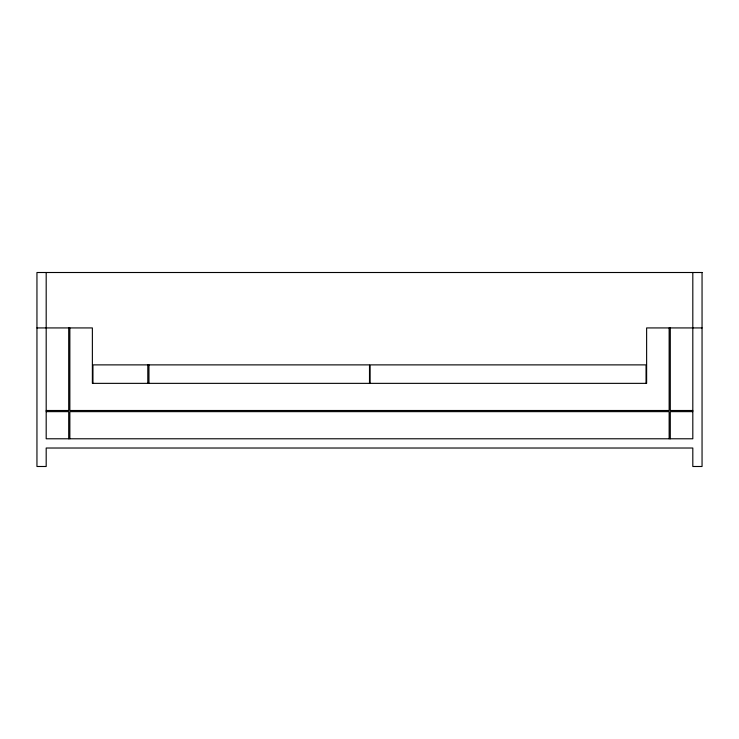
<?xml version="1.0" encoding="UTF-8"?>
<svg xmlns="http://www.w3.org/2000/svg" width="739" height="739" viewBox="0 0 739 739"><rect width="100%" height="100%" fill="white"/><g stroke="black" fill="none" stroke-linecap="round" stroke-linejoin="round"><path stroke-width="1.11" d="M36.95 327.931L92.375 327.931L92.375 383.356L646.625 383.356L646.625 327.931L702.05 327.931M46.188 410.496L68.709 410.496L68.709 327.931M692.812 410.496L670.291 410.496L670.291 327.931M46.188 411.641L68.709 411.641L68.709 438.781M692.812 411.641L670.291 411.641L670.291 438.781M692.812 272.506L692.812 438.781L46.188 438.781L46.188 272.506M669.146 327.931L669.146 410.496L69.854 410.496L69.854 327.931M669.146 438.781L669.146 411.641L69.854 411.641L69.854 438.781M646.052 383.356L646.052 364.881L370.073 364.881L370.073 383.356M369.5 383.356L369.5 364.881L92.948 364.881L92.948 383.356M148.955 364.881L148.955 383.356M147.8 364.881L147.8 383.356M702.05 272.506L36.95 272.506L36.95 466.494L46.188 466.494L46.188 448.019L692.812 448.019L692.812 466.494L702.05 466.494L702.05 272.506"/></g></svg>
